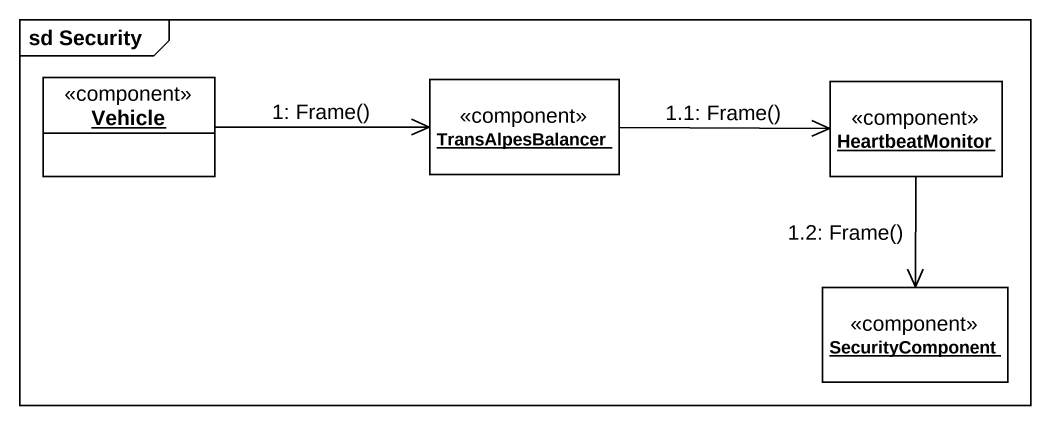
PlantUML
@startuml
mainframe sd Security
hide circle
hide empty members
object Vehicle <<component>>
object TransAlpesBalancer <<component>>
object HeartbeatMonitor <<component>>
object SecurityComponent <<component>>
Vehicle -right-> TransAlpesBalancer : 1: Frame()
TransAlpesBalancer -right-> HeartbeatMonitor : 1.1: Frame()
HeartbeatMonitor --> SecurityComponent : 1.2: Frame()
@enduml
